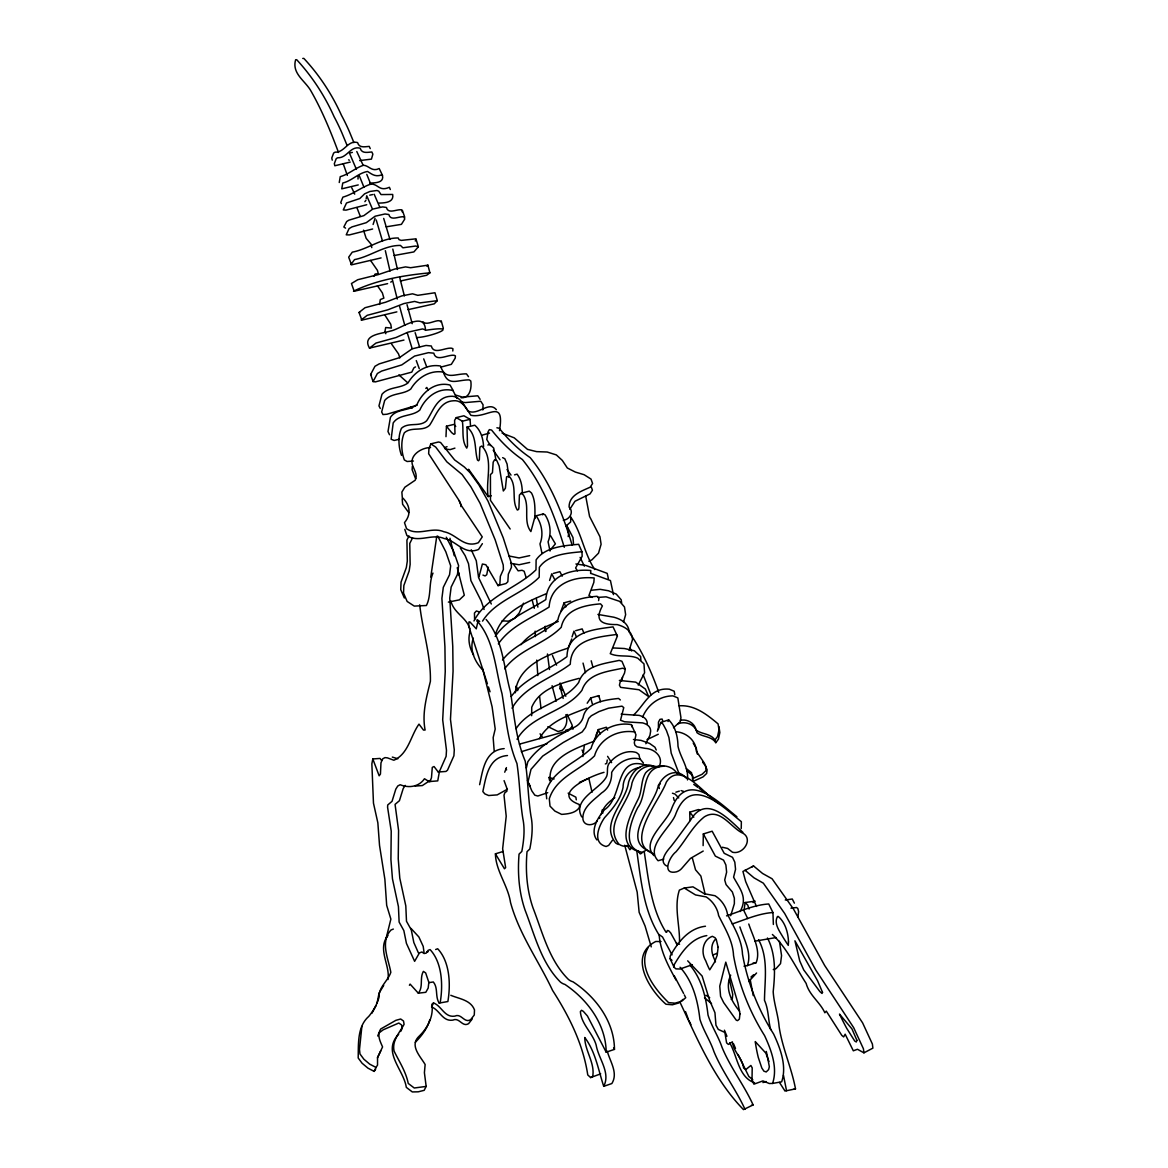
<?xml version="1.0" encoding="UTF-8"?>
<svg xmlns="http://www.w3.org/2000/svg" width="1168" height="1168" viewBox="0 0 1168 1168"><rect width="100%" height="100%" fill="white"/><g stroke="black" fill="none" stroke-linecap="round" stroke-linejoin="round"><path stroke-width="1.5" d="M499.51 430.671C504.897 397.091 487.29 418.947 470.865 415.268C466.572 409.077 462.455 399.704 453.315 400.785C439.723 401.485 435.956 415.881 429.561 425.283C422.524 431.956 411.472 426.291 404.332 432.802C400.682 440.891 401.266 451.753 404.347 459.929L407.106 461.491L413.428 461.039M549.486 780.122L549.033 777.698M531.659 715.692L531.732 707.253C539.601 688.711 561.37 683.017 579.124 678.345M726.54 915.858C740.351 911.274 754.046 904.908 768.719 903.974L772.953 912.544L773.362 924.457M486.151 619.507C502.868 638.954 503.773 667.381 510.358 691.456C514.212 714.947 515.774 738.862 525.22 761.113C527.951 779.333 528.067 797.759 530.973 816.082C533.265 826.871 531.849 838.347 529.819 848.99L527.031 851.662C525.396 870.467 526.753 889.914 533.017 907.93C542.565 932.531 549.121 960.403 568.495 979.499A66.284 18.016 72.6 0 0 572.889 981.748C595.227 996.392 614.266 1021.095 614.47 1049.375L606.192 1052.178C605.885 1023.956 587.066 999.18 564.845 984.376A66.357 17.783 72.6 0 1 560.479 982.113C541.237 962.885 534.696 935.028 525.177 910.398C518.913 892.367 517.497 872.919 519.059 854.1L521.819 851.443C523.775 840.785 525.133 829.309 522.826 818.534C519.891 800.197 519.731 781.757 516.957 763.522C507.54 741.242 505.919 717.313 502.036 693.807C495.436 669.687 494.473 641.32 477.843 621.756L476.267 628.851L469.974 621.975L469.01 621.872L468.616 625.858L482.851 669.644L492.108 706.801L495.203 729.036L493.159 737.621L494.181 750.863M413.793 368.037L411.793 372.125L375.381 381.892L373.059 381.556L370.65 374.417L374.972 366.285L379.162 363.905L399.354 357.715L412.114 348.852L426.028 345.451L431.313 345.991C433.649 355.306 445.504 347.1 451.812 348.239L452.95 348.794L452.79 351.013M692.347 964.68L680.068 969.002L675.936 968.885L674.067 967.25L670.096 958.665L670.184 956.11C677.849 942.313 688.551 928.224 705.472 926.239M373.059 381.556L377.395 373.483L381.6 371.088L401.792 364.898L414.582 356.079L428.495 352.663L433.781 353.174C436.146 362.445 447.986 354.211 454.264 355.335L455.403 355.89L455.228 358.094L451.344 364.343L440.862 367.102M674.067 967.25L674.17 964.724C681.674 952.008 691.062 938.24 706.801 935.597M358.007 179.025L358.123 176.587M439.46 771.362L437.752 780.881L429.094 781.596L424.466 778.749C418.932 786.94 408.742 788.269 400.171 784.735L397.806 785.962L395.806 789.13L392.039 801.321L387.718 804.986L387.586 807.249L391.222 831.105L390.915 859.546L392.463 878.847L398.434 906.66L399.12 922.048L403.851 930.619L406.435 943.379L414.625 961.322L419.4 952.942L421.925 951.964L424.057 953.526L426.174 953.146L428.087 950.358L430.101 949.599C442.292 962.768 443.095 985.325 440.219 1002.451L439.197 1003.078C434.934 996.757 438.38 987.924 433.299 981.981L428.933 982.638L425.663 972.915L423.371 971.396C419.473 977.981 423.531 986.989 418.319 993.18L410.085 984.098L409.413 985.281M455.739 426.481L453.987 424.393L446.453 426.218L445.986 436.671M381.089 257.909L351.568 264.815L348.677 257.194L352.283 252.157C368.197 249.12 381.805 237.746 398.186 237.98L399.076 239.688L401.252 240.404L415.925 238.841L418.363 246.798L413.881 251.923L394.171 255.5M412.362 466.295L412.129 469.711L415.589 478.69M590.599 573.459L590.804 570.51C569.809 568.422 547.193 576.831 545.836 599.593C528.374 610.835 507.627 618.281 495.217 636.502M350.911 264.596L354.517 259.603C370.431 256.551 384.068 245.251 400.449 245.426L402.902 247.791L415.677 246.025L418.363 246.798M468.485 470.339L468.602 469.288L488.166 496.59L491.261 495.816M428.846 982.215L428.189 988.055L425.809 992.304L418.319 993.18M482.793 409.968L483.07 404.785L480.763 401.237L465.331 402.566L460.907 401.996M396.872 311.871L361.876 320.12L359.014 312.469L365.029 307.724L385.601 302.235L401.792 295.913L412.508 293.81L417.764 295.329L434.963 292.759L437.299 300.672L434.233 303.841L408.012 309.666M376.987 1003.4L379.089 993.077L383.703 985.427M390.316 189.523L389.397 187.303C379.177 191.756 378.534 184.179 371.059 184.018C361.073 187.289 353.218 194.253 342.881 197.144L340.764 202.444L341.363 203.612M361.146 320.032L367.175 315.331L387.761 309.841L403.953 303.549L414.655 301.417L419.911 302.892L437.299 300.672M436.774 536.258L430.758 577.094M503.131 851.487L495.422 853.823C495.699 870.759 507.978 885.519 510.504 902.411C519.132 934.196 538.798 961.016 552.581 990.435C569.035 1016.058 583.139 1044.119 587.752 1074.925L590.643 1077.568L600.688 1073.845M361.876 1026.395L359.496 1049.477L359.978 1053.959L363.861 1059.201L369.76 1064.179L375.994 1067.421L377.527 1065.099L377.541 1057.449L382.578 1046.922C380.169 1041.36 376.665 1034.906 380.753 1028.979L395.864 1020.336L400.682 1019.007L403.515 1021.022L404.084 1024.321C399.587 1032.731 391.733 1040.717 394.098 1051.112C399.295 1061.756 405.836 1071.465 408.245 1083.437L414.246 1088.007L426.159 1086.415L424.407 1072.706L425.137 1064.515C420.276 1056.208 409.048 1045.36 419.268 1036.06C427.78 1027.811 433.766 1016.277 431.897 1004.261L433.532 1002.932C441.679 1005.984 444.482 1017.781 454.848 1016.131C461.477 1012.963 464.192 1023.562 470.616 1019.693L474.266 1015.021L474.5 1009.94C470.792 999.998 459.36 998.903 450.819 995.311M797.89 917.216L798.62 911.595L797.802 908.456L796.518 907.507L790.97 908.193M705.107 765.551L707.107 769.697L706.698 773.42L703.019 776.91L693.325 781.319L691.514 772.705L686.375 768.617M506.43 767.595L504.737 772.209M386.053 938.619L390.871 919.114L386.681 905.361L384.871 879.27L379.527 845.384L377.848 822.798L373.468 803.146L371.862 763.843L372.811 758.952L380.053 758.426L381.571 760.485M607.258 760.018L606.732 763.39L605.316 763.96M568.174 536.608L568.685 533.703L566.962 525.308M598.585 600.586L598.98 598.381L597.125 596.308C581.591 597.49 561.414 601.432 557.924 619.741C542.083 636.18 516.869 641.363 502.532 660.037M478.997 576.758L482.384 564.027L485.873 564.743L498.064 585.635L505.992 583.533L507.832 581.766L508.328 574.203L511.438 567.327L511.277 562.903L503.233 537.82L488.078 501.262L478.822 484.778L470.018 472.587L464.382 467.025L454.644 459.944L440.584 442.497L438.482 442L430.817 443.869L428.933 448.833L428.641 453.739L459.17 500.663L461.243 505.072L460.878 506.576M488.166 567.137L486.749 574.714L485.1 575.955L482.953 575.094M741.242 828.535L741.359 821.688C722.277 806.519 691.179 774.136 675.892 813.658C671.542 827.207 644.429 846.756 658.11 860.728L663.789 859.122M375.089 218.27L373.103 224.475M584.307 745.476L582.905 756.543M366.197 198.648L366.752 195.786L372.256 208.59M703.121 845.632L703.326 833.952L712.144 831.207L724.218 853.326L732.497 857.312L734.818 862.174L735.548 869.284L733.592 877.168C739.753 888.833 748.119 897.404 740.074 911.566M402.376 212.021L401.485 209.817C396.755 208.999 388.141 214.489 386.447 207.466L382.578 206.897L372.694 209.116L363.89 215.613L348.794 220.212L346.662 221.555L343.845 226.986L345.553 228.14M515.351 692.77C517.512 666.286 546.303 655.058 568.174 648.094L571.707 638.969M526.359 768.004L527.819 761.77C539.47 745.126 557.954 735.957 575.444 726.686C579.021 724.686 581.781 721.474 583.095 717.575C585.767 702.362 605.915 699.793 618.573 698.449L620.325 699.953M528.053 781.757L531.002 769.362L542.682 756.09L563.239 742.498L582.175 731.942L585.489 727.489L588.716 718.451L591.3 715.765L598.965 711.589L608.455 708.202L622.004 706.144L623.756 707.633L620.515 720.218L624.559 721.766L642.561 722.89A54.721 19.243 -23.5 0 1 650.62 731.299L649.934 735.314L645.846 743.739M365.934 200.254L364.883 201.67M730.686 975.149C724.671 988.303 731.212 1001.151 739.578 1011.196M387.601 283.634L354.181 291.226L351.451 283.532L357.744 279.721L378.417 274.568L394.828 269.049L405.544 266.903L410.61 267.72L427.911 265.165L429.912 272.816L426.641 275.268L400.39 281.006M511.204 696.493C525.308 677.469 548.726 670.388 566.976 656.635C567.4 631.508 594.308 629.406 613.054 626.88L617.39 636.049L610.251 653.686C618.806 657.613 628.968 654.372 637.728 658.183L643.977 663.862L644.59 672.724L638.239 685.076M353.466 291.212C377.074 279.692 404.362 275.283 429.912 272.816M476.792 621.172L477.201 619.653L479.712 621.464M570.626 601.053L564.1 602.819L561.063 610.922M403.967 340.049L369.497 348.093C361.438 334.398 382.389 333.625 390.448 331.055C400.128 329.361 424.918 310.06 425.502 330.31C463.316 324.543 430.35 337.275 416.523 337.552M369.497 348.093L376.008 343.056L396.04 337.523L407.982 332.165L422.553 328.923L425.313 329.858M621.434 681.207L622.573 677.367M666.797 932.108L667.278 930.502L668.622 930.735L670.68 932.896L677.279 944.795M623.493 622.164L625.639 614.66L624.486 606.966L619.595 601.345L606.104 596.833L597.943 597.403M495.597 634.005C502.634 611.667 526.607 602.089 546.347 593.694M380.739 1050.923L377.483 1057.858M387.98 979.572C390.404 965.44 376.943 948.839 387.937 935.583M549.588 580.438L551.734 573.838L554.858 579.839M607.637 730.102L606.353 727.241L598.25 729.606L596.133 735.008M659.015 766.821C664.183 757.01 654.533 748.79 645.262 748.367L636.983 746.848L634.939 745.199L634.297 742.833L635.961 734.76L631.348 724.613C614.222 721.576 595.768 731.46 591.052 748.44C576.408 763.069 552.771 769.697 545.967 791.422L546.712 798.81M523.527 603.184L519.205 612.981L514.65 618.412L508.357 621.201L502.094 620.807M470.324 630.866C467.521 638.648 469.302 647.875 473.595 654.868M473.332 638.151C469.113 649.642 474.85 661.979 482.983 670.271M429.736 1019.927C427.24 1028.658 421.575 1035.928 415.312 1042.309M572.028 636.925L573.984 631.158L576.379 636.75M629.158 650.445L632.501 639.553A86.038 33.624 -23.4 0 0 617.127 624.588C601.213 624.734 594.366 620.704 602.381 605.915L600.527 603.856C585.007 605.112 564.845 609.01 561.239 627.289C544.916 643.991 519.001 649.291 504.664 668.797M416.115 239.425L415.268 240.988M687.689 960.841L702.129 976.054L709.589 1000.304L714.947 1012.714L715.955 1025.197L718.276 1029.402L724.89 1032.454L726.598 1042.878L728.394 1044.411L732.38 1041.827C733.519 1052.076 742.425 1058.033 743.622 1068.078L745.958 1069.435L750.878 1065.479L752.207 1067.873L752.002 1080.342L753.929 1084.167L762.923 1080.911L769.274 1083.51L772.574 1083.437C777.903 1067.742 771.318 1050.134 764.587 1035.636C749.257 1011.181 738.526 983.967 733.533 955.497C732.818 940.634 724.875 928.399 718.627 915.595C717.473 908.032 712.538 900.995 706.173 896.922L695.515 894.922L684.273 888.03L679.367 890.118C673.921 906.543 679.761 924.676 679.528 941.744M377.702 1035.972L378.928 1033.008L383.162 1029.826L398.814 1023.022L401.646 1025.037L402.201 1028.336L400.653 1031.49M730.715 915.697L734.365 903.696L734.351 898.119L732.365 891.987L726.058 884.599L724.715 880L726.627 872.131L725.883 864.992L723.561 860.13L715.356 856.115L703.326 833.952M687.456 779.932C688.974 767.58 680.375 757.696 677.995 746.221C677.82 736.877 675.527 726.54 668.695 719.897L660.957 722.393L657.321 731.226M668.008 721.547L668.695 719.897M601.213 814.578C602.907 807.249 608.762 801.817 614.821 797.7M569.78 509.277L574.977 501.276L590.059 493.874L592.439 490.18L591.388 487.231M393.339 929.071L391.032 929.991C379.921 941.627 388.404 958.826 390.827 972.331C387.951 981.003 378.49 987.267 379.045 997.238C377.147 1004.1 373.337 1010.962 368.738 1016.437C357.145 1026.584 358.532 1043.944 358.182 1057.96L362.051 1063.201L367.949 1068.151L374.154 1071.392L375.994 1067.421M539.47 738.585C548.872 721.182 569.531 714.991 586.774 708.085M755.17 901.17L745.126 902.528L744.235 908.806M433.532 1002.932L431.591 1006.962C439.723 1010.013 442.511 1021.781 452.848 1020.131C459.477 1016.963 462.178 1027.533 468.572 1023.679L472.222 1019.007M753.126 902.616L753.944 900.908M371.877 1013.269L376.081 1005.619M409.004 535.951L406.917 540.127L407.311 561.049L406.347 567.531L401.047 582.117L400.741 589.65L404.347 598.001M412.552 537.864L409.764 543.441L410.143 564.421L409.18 570.918L403.851 585.548L403.529 593.096L407.15 601.462L414.275 606.09L426.408 605.506C431.459 595.505 428.583 583.139 432.978 573.108M426.159 1086.415L424.188 1090.328L418.232 1091.817L412.304 1091.934L406.318 1087.364C403.573 1069.275 381.688 1051.901 398.682 1034.235M648.167 947.525C637.056 966.987 655 989.311 668.578 1002.626L675.031 1003.166L681.528 1001.326L685.718 997.72L684.317 994.888M590.643 1077.568L592.658 1076.589C595.286 1063.245 584.832 1050.791 584.745 1037.491C595.461 1051.594 598.323 1069.932 603.725 1086.342C610.849 1072.545 598.425 1058.675 596.176 1045.141C592.848 1033.184 581.182 1024.102 580.379 1011.576L581.547 1010.291L583.314 1011.327L587.431 1015.985L606.192 1052.178M373.964 276.247L375.103 274.042L378.257 273.662L377.439 270.377L370.577 260.464M599.359 818.432L599.87 817.512M512.037 708.217C524.68 686.025 551.004 678.885 570.291 664.227C570.845 639.173 597.768 637.086 616.485 634.487L617.39 636.049M612.368 840.361L608.659 845.413L606.09 846.508C591.665 842.916 598.965 825.484 604.615 817.615C612.616 808.855 620.646 799.262 623.07 787.334C622.997 777.523 630.165 768.734 640.035 767.42M470.456 425.021L470.062 419.327L463.93 415.779L456.265 417.618L454.6 420.349L454.994 433.751L453.885 434.335L451.666 432.642L446.453 426.218M743.987 966.184L747.33 965.615C752.221 953.088 743.68 938.941 739.884 926.925M747.33 965.615L756.163 962.666C761.142 950.183 752.572 936.006 748.776 924.019M405.223 785.392L403.208 788.546L399.412 800.722L395.061 804.387L398.58 830.477L398.244 858.874L399.792 878.146L405.807 905.915L406.493 921.275L411.253 929.83L413.852 942.576L418.436 952.927M482.384 543.66L478.53 549.471C464.046 555.34 456.673 540.769 444.088 538.506C431.868 533.192 418.378 543.368 406.887 535.484L404.8 529.396M374.154 1071.392L375.687 1069.085M642.531 717.269C647.598 704.873 659.059 695.967 672.914 695.865L677.834 697.895L680.944 717.605L680.243 721.59L673.498 727.722M600.542 701.691L598.819 695.646L590.687 697.982L587.183 703.224M598.162 696.624L598.819 695.646M440.847 321.886C438.774 317.579 426.831 326.602 423.05 321.799M516.022 728.701C531.075 705.881 563.18 703.924 578.671 682.477C584.204 665.38 604.163 663.672 619.186 660.387L621.931 661.292L625.303 669.103L624.515 673.104L620.164 682.054L619.42 685.178L620.602 687.368L639.042 689.748L648.663 696.61L645.393 689.076L635.742 682.141L619.376 680.433M517.044 739.286C531.644 714.32 565.516 712.349 581.956 690.288C587.606 673.264 607.55 671.556 622.559 668.227L625.303 669.103M718.933 726.598L719.853 732.54L718.437 739.169L715.823 742.673L714.947 739.986L717.575 736.468L718.992 729.839L718.072 723.883C706.961 714.582 694.537 704.654 679.119 705.822M550.026 551.033L548.084 541.791C551.719 532.915 550.172 522.782 545.062 514.811L543.295 513.935L535.148 516.037L530.885 531.571C522.695 521.103 530.403 506.226 523.41 495.057L521.205 493.217L519.41 495.057L518.942 507.569L518.592 509.438L517.322 510.036C511 499.787 517.76 485.815 509.073 476.15L506.591 476.851L505.394 488.282L503.335 490.983L499.159 466.003L496.911 460.732L494.721 459.608L493.173 462.192L492.458 472.69L490.429 474.631L490.472 500.327L510.168 529.002M542.609 514.84L543.295 513.935M473.96 620.953C487.217 595.534 516.884 588.409 535.981 569.838L536.112 559.881C544.974 546.945 564.392 545.617 578.656 544.303L581.956 551.734L582.16 556.275L575.62 567.969L577.401 570.889M715.619 939.043C710.086 944.678 711.327 953.03 714.524 959.512A57.539 27.229 80.8 0 0 715.458 961.877M482.559 621.113C495.918 599.972 522.505 594.191 539.193 577.24L539.353 567.356C548.215 554.435 567.779 553.048 581.956 551.734M597.797 732L593.651 741.388C575.97 748.367 546.113 758.047 550.464 781.83M748.834 981.485L756.557 973.002M561.487 686.331L559.779 688.755L563.02 690.478M427.911 265.165L426.846 266.1M520.986 644.692C530.272 632.822 544.697 626.939 558.289 621.449M572.13 726.54L569.663 729.139L565.473 730.307M498.356 643.889C510.854 625.698 531.601 618.252 549.106 607.024C550.566 584.307 573.225 575.955 594.176 577.956L593.855 582.35L588.92 595.505L592.322 597.432M631.377 848.216L629.888 849.749L627.128 845.369M731.256 999.443L732.38 998.304L732.73 994.26L729.489 979.85M425.824 388.418L426.816 387.44L428.16 390.36M498.064 585.635L499.875 583.883L500.342 576.32L503.408 569.444L503.233 565.02L495.203 539.908L480.077 503.291L470.865 486.764L462.119 474.558L446.862 461.856L435.693 447.067L430.817 443.869M597.315 820.9C593.767 825.864 584.204 826.579 582.949 819.381C581.839 807.482 593.913 800.124 601.535 792.999C608.908 788.312 611.886 780.633 611.667 772.398C616.952 762.748 629.289 755.886 640.239 759.156L643.437 763.054M390.725 282.116L391.849 281.459M683.076 999.355L678.885 1002.947L672.418 1004.787L665.994 1004.246C649.452 990.011 627.742 955.555 655.774 941.481L661.044 941.539M750.951 977.047L753.652 974.725M550.493 549.675L555.384 543.865L550.508 535.616M429.094 781.596L430.087 781.48L431.474 777.669L432.291 767.361L434.043 766.529L438.248 772.019L439.737 770.807L446.118 756.338L446.483 750.352L442.687 719.853L445.242 671.542L444.92 646.707L441.898 598.425L443.3 587.343L449.549 574.758L450.673 565.852L445.826 551.807L437.708 536.054M430.32 780.341L422.32 785.568L415.253 786.064M660.314 783.903L658.445 785.217L659.336 788.546M633.582 715.006C644.546 705.034 650.226 687.193 669.293 689.193L674.199 691.237L674.827 694.785M565.998 526.053L570.626 521.994L570.845 516.957M766.15 1081.51L762.908 1082.561M587.606 778.91L579.372 782.399M772.398 934.488C787.188 948.255 795.262 966.695 806.139 983.398C809.409 995.457 819.907 1001.925 824.856 1012.787L826.287 1011.108L841.821 1035.417L843.646 1036.921L845.165 1034.206L853.326 1050.806L857.458 1049.273L863.94 1052.835L872.89 1048.134L872.394 1044.046L862.626 1022.905L824.666 965.498L793.481 909.025L772.063 878.759L762.573 873.474L753.564 865.97L742.936 871.445L745.695 881.636L756.484 906.456M751.418 867.182L753.564 865.97M507.423 789.188L497.203 794.897L488.662 795.525L484.837 793.904L482.837 791.554C486.107 776.866 488.268 757.054 507.481 755.535M680.506 1003.327C697.968 1040.454 714.451 1079.816 743.461 1109.6L753.112 1104.928C744.133 1085.072 730.35 1067.61 722.014 1047.273C718.262 1036.133 711.487 1026.249 708.012 1015.021C705.998 997.326 701.705 978.93 689.879 965.045M487.888 445.052L489.64 444.117L493.728 448.132L495.904 459.769M414.421 367.482L415.516 366.913M647.028 739.636L658.27 734.249M547.734 792.692L537.835 796.021L534.827 795.189L531.834 790.897L527.454 780.37M588.876 561.268L591.899 559.852L598.512 553.165L601.097 544.244L599.958 536.74L589.563 516.446L585.737 496.269M703.224 851.049L690.463 858.407L681.659 868.51A7.534 4.876 -34.7 0 1 676.301 871.868C661.424 875.036 669.279 856.816 675.995 851.808C685.747 840.434 692.522 826.229 704.377 816.826C719.43 807.511 729.81 826.01 741.344 832.463C754.397 837.646 743.666 855.078 732.467 852.231L727.576 848.421L722.335 847.253M645.422 850.698L642.035 852.26C620.777 848.202 631.085 820.418 637.772 807.526C647.831 793.992 640.692 767.186 663.774 766.223M519.468 744.133L568.466 730.672M521.351 751.71L547.091 743.695M641.86 853.195L640.283 853.91L637.918 850.99M713.049 954.957L717.283 953.219M444.424 447.738L447.037 446.687M732.219 923.946C745.564 919.523 758.777 913.449 772.953 912.544M435.664 949.511L437.693 948.766C449.943 961.848 450.775 984.434 447.87 1001.531L439.197 1003.078M773.274 969.601L776.078 968.564L780.531 963.615L781.553 955.585L779.421 941.233M563.326 520.3C569.794 519.453 574.16 512.066 569.093 507.058C568.962 495.159 581.387 491.261 590.19 487.173L592.585 483.479L591.008 479.07L584.131 474.719L575.342 472.062L567.356 468.018L562.304 460.396L556.348 454.921L547.193 452.016L536.608 451.636L527.498 449.373L514.256 437.854L502.123 433.138M692.39 778.706L702.099 774.282L705.793 770.792L706.217 767.055L704.216 762.908L696.391 751.36C696.113 740.673 686.361 732.424 675.995 731.752M604.017 772.34C592.57 775.26 549.5 793.583 579.182 804.431L579.605 807.073C575.941 813.205 568.086 813.892 561.633 814.388L554.873 811.074L550.011 806.139L549.296 798.781C556.202 777.085 579.839 770.471 594.527 755.857C599.33 738.906 617.784 729.066 634.925 732.015M603.725 1086.342L611.857 1083.539C618.412 1072.954 609.988 1061.551 607.272 1051.171M529.703 562.436L519.088 564.757L510.591 563.283M529.703 555.632L519.059 557.954L509.044 555.997M426.919 952.11L428.16 951.701M504.167 748.615C484.924 750.119 482.851 769.989 479.625 784.677M454.921 448.132L450.118 449.622L445.183 449.038M689.952 820.608L689.719 812.213L698.464 809.526L699.909 810.431M417.137 405.194L387.002 414.231L382.958 414.552L381.659 411.997L384.695 400.434C391.295 392.638 403.018 394.93 410.756 389.046C417.414 377.76 429.897 369.774 443.329 372.11C448.191 386.769 457.184 379.717 469.273 379.892L470.777 380.987C471.843 387.63 470.047 398.434 461.068 397.762M675.892 792.181L679.338 791.13M399.31 439.241L394.171 440.467L391.134 439.241L393.193 422.933C399.266 413.852 412.202 416.786 419.852 410.012C425.459 397.208 438.409 386.9 452.965 390.521L457.068 398.507M482.559 435.036L489.523 433.065M514.562 474.85L517.074 474.15C521.366 479.771 522.359 487.012 522.3 493.903M575.62 630.705L582.16 628.895L583.956 633.1M350.225 162.075L334.807 165.768L334.34 163.622L336.165 158.775A3.621 2.38 -25.1 0 1 337.727 157.782C347.261 158.176 350.269 145.562 360.182 148.19C361.73 153.84 367.351 152.278 371.847 151.986L372.855 154.161L371.439 159.125L359.686 160.585M366.752 204.721L346.005 210.123L343.275 209.933L346.516 202.984L359.832 198.531L364.577 193.859L369.862 191.479L376.957 190.486L378.753 191.202L381.031 194.574L392.682 194.457C394.2 202.502 384.754 202.955 379.104 203.086M553.355 573.415L559.866 571.678L562.217 576.16M358.24 184.924L341.742 188.851L342.764 183.04C352.05 180.719 358.24 173.083 367.584 171.462C371.716 174.09 375.351 177.332 381.746 174.85L382.447 175.302C384.389 183.084 374.87 182.821 369.774 183.084M372.621 229.001L349.393 234.914L346.224 234.826L349.057 228.621L351.991 226.899L366.285 222.679L375.118 216.211L385.002 213.978L388.856 214.518C390.579 221.511 399.179 216.007 403.894 216.825L404.77 219.015L401.427 224.358L386.185 226.826M521.205 493.217L529.279 491.159L531.498 493.013C535.689 500.868 534.813 509.934 534.973 518.519M456.265 417.618L462.338 421.181L470.062 419.327M462.338 421.181C463.784 430.014 461.331 440.467 466.733 448.103L467.507 446.045L467.01 427.094L474.763 425.21C480.895 430.423 483.245 438.934 483.567 446.716M677.863 723.883C685.266 720.714 695.383 724.35 696.975 732.672C702.654 737.212 711.312 735.928 715.823 742.673M785.276 900.002L792.269 899.01L794.386 903.141M430.554 447.578C421.385 447.505 408.464 455.651 412.859 466.032C414.567 470.441 417.867 475.566 415.166 480.238L404.858 487.217L401.865 492.078L402.288 497.539C409.91 504.693 411.691 514.168 404.478 522.636L406.566 528.724C418.1 536.608 431.62 526.432 443.869 531.732C456.469 533.995 463.886 548.566 478.384 542.697L482.253 536.886L460.703 504.649L459.17 500.663M754.732 941.204L776.165 937.539M779.465 1082.429L784.998 1091.043L795.496 1088.868C791.597 1067.742 782.21 1047.9 779.085 1026.438C778.136 1014.685 773.858 1003.443 773.187 991.676C775.07 973.776 776.063 954.46 767.464 938.006M369.73 195.173L372.694 194.56M448.366 602.104L459.404 599.856L464.309 595.213L457.243 567.721M352.356 152.424L349.407 153.008L356.415 169.375M793.933 1089.175L795.496 1088.868M751.55 1105.235L753.112 1104.928M772.574 1083.437L781.669 1081.802C787.028 1066.15 780.414 1048.557 773.669 1034.103C758.266 1009.751 747.491 982.58 742.483 954.154C741.753 939.306 733.781 927.115 727.503 914.34C726.35 906.777 721.371 899.754 714.991 895.725L704.26 893.724L692.96 886.848L684.273 888.03M752.791 963.25L756.163 962.666M680.331 720.364C687.018 718.7 694.741 723.109 696.055 729.971C701.749 734.511 710.421 733.227 714.947 739.986M438.248 772.019L445.972 771.435L447.49 770.223L453.914 755.769L454.279 749.798L450.468 719.342L453.067 671.104L452.761 646.313L449.738 598.089L451.155 587.037L457.447 574.466L458.601 565.575L453.71 551.559L446.278 537.207M591.84 590.205L600.162 589.329L608.513 590.774L616.281 594.103L621.186 599.768L621.653 602.863M302.76 58.444L303.841 58.4C319.477 75.19 332.077 94.462 341.465 115.325A132.904 33.96 77.8 0 1 349.247 131.298L353.904 142.569M621.186 714.188L639.203 715.385A54.633 19.403 -23.5 0 1 647.276 723.868M612.689 647.919L624.413 648.517L634.37 650.78L640.633 656.518L640.896 660.081M392.317 757.083L397.821 758.777M359.014 312.469L359.744 312.571M655.657 766.5C648.503 764.412 640.867 768.018 636.648 773.888A29.594 27.331 -75.4 0 0 631.961 783.129C629.275 803.686 603.038 824.17 618.938 844.172A12.571 11.636 -72.6 0 0 628.647 845.822M638.692 851.472C614.426 844.902 631.012 813.454 638.385 798.678C642.283 790.459 640.794 780.56 645.685 772.778C653.554 763.989 670.607 762.762 677.177 773.596M496.896 427.78L499.174 428.233C508.27 439.489 518.154 449.461 530.184 457.622C550.916 482.939 562.757 514.227 572.174 545.237M745.126 902.528L747.768 905.127L749.082 909.04M575.912 563.969L585.986 565.502L607.229 573.371L608.367 578.671M652.97 853.604C623.654 842.143 660.168 799.934 666.286 782.21C680.783 759.083 706.377 797.481 719.634 803.818M649.204 851.136C621.332 840.099 652.678 805.701 657.511 788.575C660.825 775.742 676.038 766.047 686.39 778.311M597.914 614.426L613.769 617.2A85.892 33.857 -23.4 0 1 629.202 632.297M633.45 739.505L641.115 740.41L649.569 743.417L654.941 747.228L656.241 750.031M479.23 611.886L476.383 610.995L474.456 613.054L474.588 619.288M681.075 790.605L683.66 791.408M548.887 777.362L554.114 778.968M672.432 793.233L675.002 794.05L678.739 797.934M676.374 943.204L679.557 944.226M754.543 1082.765C738.38 1077.378 737.373 1055.843 729.679 1042.82M590.862 573.386L610.441 580.554L613.448 594.614M348.575 159.855L349.422 160.22M666.782 866.057C658.533 861.809 666.315 851.633 670.636 846.902C677.469 838.244 683.806 829.192 690.405 820.359C706.012 793.422 728.817 819.264 742.863 832.317M647.349 765.828C614.178 753.199 623.639 797.335 604.571 809.658C598.074 817.206 589.65 830.433 596.848 839.909M653.934 855.618C640.268 841.705 667.278 822.199 671.615 808.679C686.857 769.23 717.911 801.671 736.92 816.768M370.65 374.417L371.468 374.826M535.148 516.037L536.9 516.913C541.981 524.899 543.558 535.017 539.981 543.908L541.937 553.165M502.634 457.652L504.839 458.761L507.087 464.032L508.912 477.347M654.606 766.85C647.364 762.427 637.83 766.442 633.246 772.939A29.477 27.229 -75.3 0 0 628.588 782.151C625.917 802.606 599.768 823.017 615.624 842.946A12.527 11.592 -72.6 0 0 618.587 844.493M689.719 812.213L693.821 817.162M382.447 175.302L379.206 168.528C371.76 172.207 369.117 165.579 363.496 165.257C355.174 168.046 348.911 174.207 340.253 176.675L339.246 182.515M705.998 995.253L709.706 997.749M704.508 997.735L711.546 1003.677M568.144 793.16L575.868 797.189L576.291 799.846M410.61 407.15L412.1 408.187M699.179 788.327L706.085 793.247M693.748 784.385L697.822 787.349M547.909 726.627L558.027 731.533L562.188 730.365C566.757 726.657 567.823 720.072 565.852 714.714M356.795 151.533L362.854 164.63M380.272 408.45L378.958 405.88L381.98 394.288C388.55 386.491 400.274 388.813 408.012 382.929C414.625 371.628 427.094 363.642 440.526 366.022C445.388 380.68 454.323 373.687 466.455 373.862L468.485 376.68M332.252 160.162L331.77 158.001L333.595 153.154A3.621 2.394 -25.1 0 1 335.143 152.176C344.677 152.585 347.655 139.941 357.569 142.584C359.116 148.248 364.737 146.701 369.219 146.409L370.241 148.599M707.355 794.269L711.195 797.321M745.038 870.262L753.973 877.81L763.346 883.169L784.692 913.507L815.819 970.068L853.647 1027.606L863.415 1048.762L863.94 1052.835M467.01 427.094C477.07 435.153 474.354 449.125 477.464 460.061L478.53 460.776L479.347 459.652L479.8 448.454L480.077 446.964L481.8 446.045C494.108 458.849 485.319 480.457 488.166 496.59M687.324 771.245L692.449 775.333L693.033 776.968M660.957 722.393L663.088 724.218L666.432 730.496L668.928 737.49L671.206 753.156L679.002 773.581M752.834 1079.86L748.79 1076.4L738.059 1054.529M455.432 395.003L462.411 397.105L477.814 395.791L480.136 399.354M670.096 958.665L671.98 960.315M389.543 434.744L387.995 431.532L390.404 417.385C396.434 408.26 409.369 411.297 417.005 404.478C422.568 391.689 435.503 381.381 450.045 385.046L453.33 390.813M374.183 194.253L379.717 207.043M407.34 382.418L398.872 374.884M372.811 758.952L379.162 775.829L380.447 774.034L380.972 762.835L382.71 758.835L384.987 757.609L387.426 757.871L393.864 760.237C408.391 753.973 410.64 735.665 418.991 724.131L423.488 730.088L425.108 730.029C421.94 713.517 426.466 697.34 430.393 681.338C430.977 655.423 422.539 630.413 419.706 604.834M410.946 928.37L418.859 936.94L423.21 946.387L423.999 952.168M556.552 665.118L552.435 655.423M680.053 967.25C692.931 981.412 697.792 1000.699 699.895 1019.241C703.384 1030.468 710.144 1040.381 713.911 1051.536C722.262 1071.903 736.015 1089.423 744.994 1109.308M505.978 769.026L506.649 769.858M581.737 816.914C572.101 800.051 598.279 789.918 605.783 777.946C609.083 773.362 605.623 767.142 609.594 762.792C615.857 755.185 626.501 749.389 636.443 752.557L638.881 754.499L639.83 758.674M408.669 512.489L402.61 504.255L402.186 498.794M377.439 285.751L382.374 292.891L383.878 298.117L380.286 299.577L379.585 304.454M540.054 733.825L542.171 736.614M385.133 315.448L390.754 324.251L391.426 328.077L385.688 327.522L384.987 331.303L385.82 333.741M702.61 762.12L704.275 764.398M460.323 547.996L465.156 555.647L468.529 563.75L470.894 580.584L481.158 600.863L484.078 609.462M507 469.521L511 475.113M493.188 450.147L500.05 459.783M666.096 932.341C650.897 908.602 648.474 878.818 644.21 851.647M391.528 343.961L398.522 353.904L399.865 357.861M607.594 756.338L611.609 762.66M659 934.853C643.364 909.989 640.852 878.978 636.735 850.611M495.422 853.823L504.459 868.788L505.642 867.634L502.649 848.786L506.211 816.228L504.007 795.189L504.839 792.751L506.883 791.276L506.795 788.05L504.08 780.633M571.064 517.526C581.941 533.615 583.839 552.975 594.775 569.561M630.048 633.567C642.415 651.583 651.452 671.717 658.723 692.288M566.889 525.892L572.977 537.514L573.503 543.616M693.237 743.111L696.318 748.44L697.311 754.032M516.008 686.375L517.818 689.558M513.482 564.144L518.154 570.831L522.038 570.291L524.14 571.254L526.126 577.547M613.594 1047.959L614.47 1049.375M496.342 409.676C488.793 400.449 477.303 416.48 467.857 410.815C463.565 404.624 459.462 395.266 450.337 396.332C436.759 397.018 433.021 411.399 426.641 420.772C419.619 427.43 408.596 421.765 401.471 428.262C397.835 436.35 398.434 447.213 401.515 455.374M490.443 445.592L486.779 439.518L488.151 431.605L489.363 429.62L491.611 430.072C500.649 441.343 510.46 451.344 522.417 459.55C543.062 484.983 554.858 516.285 564.275 547.31M360.211 216.08L356.897 207.597M471.23 549.748L476.281 560.757L478.588 577.605L491.305 604.002M528.724 783.451L530.009 785.772M683.616 993.457L674.155 975.63M450.877 601.067C453.885 613.2 466.558 617.419 469.959 628.895M629.946 647.831L631.581 650.985M672.067 954.84L662.519 936.999L659.146 934.575C660.154 950.767 668.3 965.863 676.053 980.083M758.558 939.671C768.632 958.373 764.69 980.113 764.485 1000.319C768.748 1009.692 768.062 1019.941 770.676 1029.563M580.102 557.37L584.35 566.144M743.549 909.974L747.739 918.588M354.707 194.151L351.787 187.844M688.901 1020.365L690.916 1024.643M565.808 696.245L560.085 683.017M515.833 686.463L517.731 690.638M598.25 729.606L600.162 733.913M582.058 750.017L583.124 752.426M643.188 674.856L650.97 694.756M564.1 602.819L565.838 606.937M733.592 1043.885L735.504 1048.441M651.248 946.883L645.057 925.976L639.144 912.354L637.188 892.148L624.719 845.223M724.408 1030.191L726.934 1036.264M346.998 145.197L341.859 132.758A133.035 33.595 77.7 0 0 334.106 116.742C324.777 95.893 312.25 76.577 296.701 59.714L295.635 59.758C291.547 73.847 305.563 80.855 311.228 91.469C322.222 110.799 330.748 131.648 338.516 152.497M366.781 174.368L370.855 184.427M359.364 175.872L364.007 187.391M705.151 894.221L700.873 876.044L695.529 869.795L692.449 858.378M532.199 600.118L534.287 608.309M631.348 724.613L632.384 727.372M423.707 358.883L426.714 366.898M416.275 360.605L419.268 368.635M685.499 1011.59L688.229 1018.949M567.122 714.422L571.94 724.656L572.962 729.197M347.334 175.375L343.202 163.724M402.361 210.284L404.77 217.292M487.377 683.703L482.53 668.768M488.458 686.93L490.049 691.777M563.137 698.435L559.881 686.054M383.703 218.431L389.937 239.382M556.158 701.194L552.099 685.689M376.242 219.993L382.476 240.973M588.833 778.341L592.045 792.24M419.575 346.896L415.151 332.69M412.143 348.604L407.238 332.763M537.879 607.126L536.287 598.352M783.48 1075.334L786.546 1090.722M407.019 304.658L412.216 323.697M399.587 306.323L404.8 325.376M768.967 1061.566L765.858 1053.142L755.243 1041.564A74.635 36.047 78.9 0 0 758.295 1057.478L761.828 1068.048L763.93 1071.187L766.193 1071.947L768.617 1069.596L769.332 1066.749L767.318 1055.93A74.489 36.252 78.8 0 1 766.281 1051.434M590.687 697.982L592.395 704.027M441.212 320.806L443.344 328.325M591.198 660.796L592.906 667.045M583.036 663.088L585.475 672.71M399.675 277.342L404.376 295.869M392.229 278.977L397.251 299.023M392.798 249.091L397.47 269.487M385.338 250.682L390.024 271.093M454.279 555.778L449.972 538.273M673.483 797.554L674.199 800.43M544.887 627.085L545.836 631.435M363.525 230.154L366.153 238.316L371.161 244.273L371.774 247.616M750.163 979.383L753.258 995.603M602.148 809.935L602.79 813.191M458.717 572.7L459.199 575.269M541.032 708.64L539.616 696.61M547.442 654.007L549.5 669.512M536.74 660.11L537.835 675.586M658.431 729.445L658.46 722.145L659.935 719.357L662.095 719.035L662.855 721.24M545.252 626.238L545.485 631.465M535.148 631.158L535.382 636.56M739.972 1013.868L739.344 1019.138L737.534 1020.657L736.263 1020.175L723.664 1002.582L720.568 996.319L719.765 986.128L725.781 962.14L737.913 1003.035L739.972 1013.868M788.488 941.831L788.283 945.365L786.969 943.394A57.305 12.6 62.4 0 1 782.852 936.926C779.479 931.071 773.61 923.435 777.479 916.515L778.18 916.398C785.305 922.399 788.152 932.721 788.488 941.831M718.116 947.292L717.181 955.307L714.436 962.359L709.721 969.863L708.684 967.761A57.655 27.054 80.9 0 1 705.749 960.826C700.669 952.592 702.64 939.875 712.363 936.313L715.093 937.743L716.334 939.817L718.116 947.292M822.52 992.377L821.995 993.442L819.863 991.559L803.73 969.907L799.744 960.928L794.926 940.809L817.6 980.828L822.52 992.377M856.889 1040.279L856.29 1041.987L854.713 1041.009L846.727 1028.336A74.197 16.688 61.6 0 1 839.485 1014.087L851.954 1028.906L856.889 1040.279"/></g></svg>
